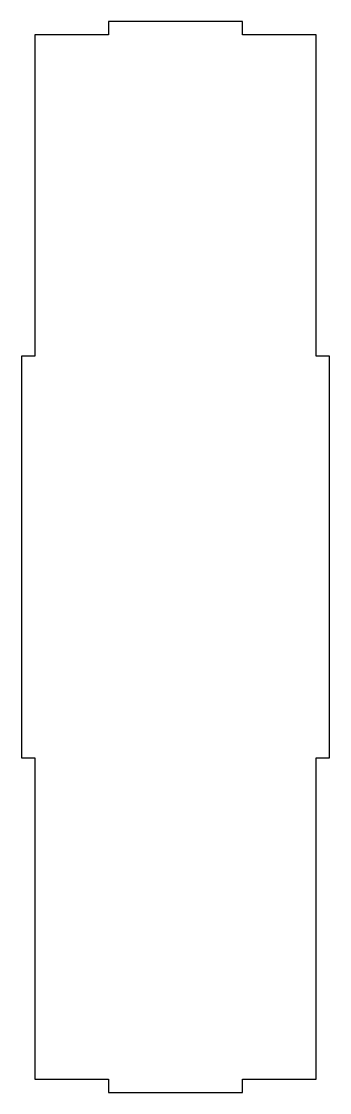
# Model space of a CAD drawing. Header units: millimetres. Extents: x 0 to 46, y -160 to 0.
import ezdxf

# ---------------------------------------------------------------- set-up
doc = ezdxf.new("R2010")
doc.units = ezdxf.units.MM
doc.layers.add('Shape2DView', color=7, linetype='CONTINUOUS')

msp = doc.modelspace()

# ---------------------------------------------------------------- linework, layer by layer
at = {"layer": 'Shape2DView'}
for p, q in [((33, 0), (13, 0)), ((13, 0), (13, -2)), ((33, -2), (33, 0)), ((13, -2), (2, -2)), ((2, -2), (2, -50)), ((44, -2), (33, -2)), ((44, -50), (44, -2)), ((2, -50), (0, -50)), ((0, -50), (0, -110)), ((46, -50), (44, -50)), ((46, -110), (46, -50)), ((0, -110), (2, -110)), ((2, -110), (2, -158)), ((44, -158), (44, -110)), ((44, -110), (46, -110)), ((2, -158), (13, -158)), ((13, -158), (13, -160)), ((33, -160), (33, -158)), ((33, -158), (44, -158)), ((13, -160), (33, -160))]:
    msp.add_line(p, q, dxfattribs=at)

doc.saveas('drawing.dxf')
